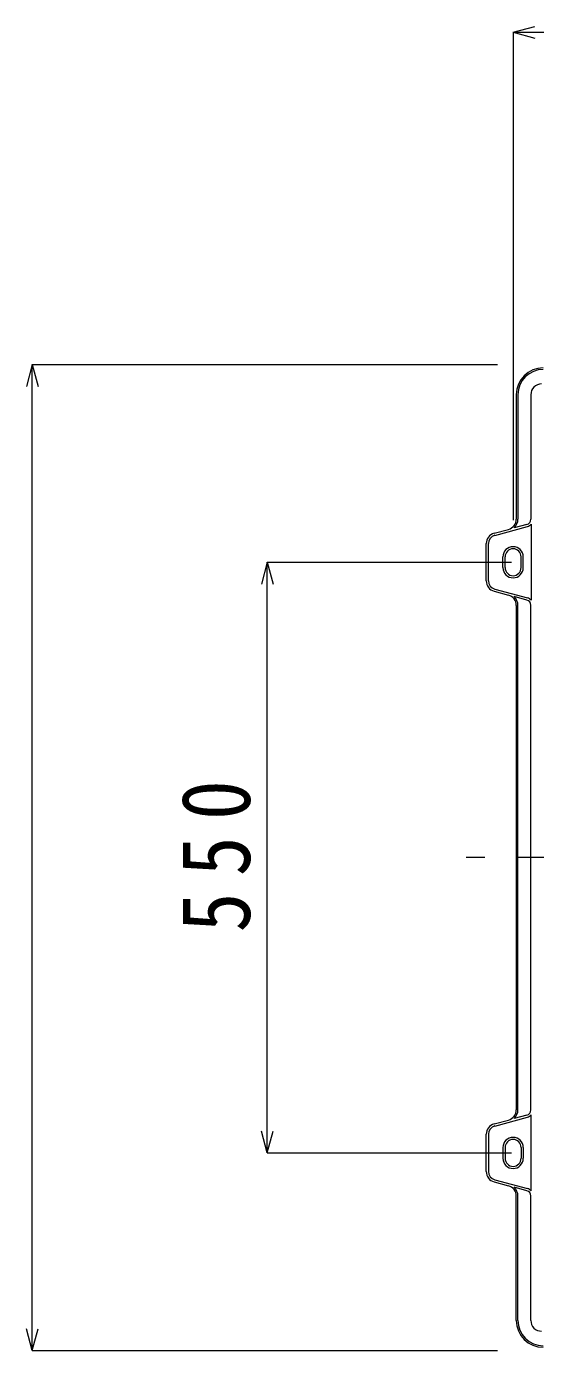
# Model space of a CAD drawing. Units: millimetres, scale not verified. Extents: x -6164 to 5771, y -4092 to 4364.
# Drawn here: x 3633 to 4107, y 1758 to 2991 of the extents above; entities that cross this region are included whole.
import ezdxf

# ---------------------------------------------------------------- set-up
doc = ezdxf.new("R2010")
doc.units = ezdxf.units.MM
doc.header["$LTSCALE"] = 30
doc.linetypes.add('CHAIN1', pattern=[8, 5, -1, 1, -1])
doc.layers.add('0-6_寸法', color=4, linetype='Continuous', lineweight=9)
doc.layers.add('0-D', color=4, linetype='Continuous', lineweight=9)
doc.styles.add('ＭＳ ゴシック', font='')
doc.styles.get('ＭＳ ゴシック').set_extended_font_data('MS Gothic')

msp = doc.modelspace()

# ---------------------------------------------------------------- linework, layer by layer
at = {"layer": '0-6_寸法'}
for p, q in [((4086.31, 2985.08), (4106.59, 2990.51)), ((4086.31, 2985.08), (4086.31, 2530.67)), ((4086.31, 2985.08), (4106.59, 2979.64)), ((4086.31, 2985.08), (4976.31, 2985.08)), ((3638.56, 2675.63), (3633.12, 2655.35)), ((3638.56, 1757.63), (3638.56, 2675.63)), ((3638.56, 2675.63), (3644, 2655.35)), ((3638.56, 2675.63), (4071.82, 2675.63)), ((3857.32, 2491.63), (3851.89, 2471.35)), ((3857.32, 1941.63), (3857.32, 2491.63)), ((3857.32, 2491.63), (3862.76, 2471.35)), ((3857.32, 2491.63), (4084.8, 2491.63)), ((3857.32, 1941.63), (3851.89, 1961.91)), ((3857.32, 1941.63), (3862.76, 1961.91)), ((3857.32, 1941.63), (4084.8, 1941.63)), ((3638.56, 1757.63), (3633.12, 1777.91)), ((3638.56, 1757.63), (3644, 1777.91)), ((3638.56, 1757.63), (4071.82, 1757.63))]:
    msp.add_line(p, q, dxfattribs=at)
at = {"layer": '0-D', "color": 3}
for p, q in [((4089.31, 2647.63), (4089.31, 2531.84)), ((4090.81, 2647.63), (4090.81, 2531.84)), ((4102.81, 2647.63), (4102.81, 2531.65)), ((4068.71, 2518.63), (4081.91, 2522.19)), ((4069.23, 2516.69), (4099.63, 2524.89)), ((4099.11, 2526.82), (4087.4, 2523.67)), ((4103.06, 2527.02), (4103.06, 2456.24)), ((4061.31, 2474.29), (4061.31, 2508.97)), ((4063.31, 2474.29), (4063.31, 2508.97)), ((4076.81, 2486.63), (4076.81, 2496.63)), ((4078.81, 2486.63), (4078.81, 2496.63)), ((4093.81, 2486.63), (4093.81, 2496.63)), ((4095.81, 2486.63), (4095.81, 2496.63)), ((4069.23, 2466.57), (4099.63, 2458.37)), ((4068.71, 2464.64), (4081.91, 2461.07)), ((4099.11, 2456.44), (4087.4, 2459.6)), ((4089.31, 2451.42), (4089.31, 1981.84)), ((4090.81, 1981.84), (4090.81, 2451.42)), ((4102.81, 1981.65), (4102.81, 2451.61)), ((4069.23, 1966.69), (4099.63, 1974.89)), ((4099.11, 1976.82), (4087.4, 1973.67)), ((4103.06, 1906.24), (4103.06, 1977.02)), ((4068.71, 1968.63), (4081.91, 1972.19)), ((4061.31, 1924.29), (4061.31, 1958.97)), ((4063.31, 1958.97), (4063.31, 1924.29)), ((4076.81, 1946.63), (4076.81, 1936.63)), ((4078.81, 1946.63), (4078.81, 1936.63)), ((4093.81, 1946.63), (4093.81, 1936.63)), ((4095.81, 1946.63), (4095.81, 1936.63)), ((4068.71, 1914.64), (4081.91, 1911.07)), ((4069.23, 1916.57), (4099.63, 1908.37)), ((4099.11, 1906.44), (4087.4, 1909.6)), ((4089.31, 1785.63), (4089.31, 1901.42)), ((4090.81, 1785.63), (4090.81, 1901.42)), ((4102.81, 1785.63), (4102.81, 1901.61))]:
    msp.add_line(p, q, dxfattribs=at)
at = {"layer": '0-D', "color": 7, "linetype": 'CHAIN1'}
msp.add_line((5019.96, 2216.63), (4042.66, 2216.63), dxfattribs=at)
at = {"layer": '0-D', "color": 3}
for centre, radius, start, end in [((4114.31, 2647.63), 25, 90, 180), ((4114.31, 2647.63), 23.5, 90, 180), ((4112.81, 2647.63), 10, 90, 180), ((4079.31, 2531.84), 10, 285.09151, 0), ((4079.31, 2531.84), 11.5, 314.68356, 0), ((4097.81, 2531.65), 5, 285.0918, 0), ((4071.31, 2508.97), 10, 105.09123, 180), ((4071.31, 2508.97), 8, 105.09123, 180), ((4097.81, 2531.65), 7, 285.09167, 318.5905), ((4086.31, 2496.63), 9.5, 0, 180), ((4086.31, 2496.63), 7.5, 0, 180), ((4086.31, 2486.63), 9.5, 180, 0), ((4086.31, 2486.63), 7.5, 180, 0), ((4071.31, 2474.29), 10, 180, 254.90826), ((4071.31, 2474.29), 8, 180, 254.90826), ((4079.31, 2451.42), 10, 0, 74.90849), ((4079.31, 2451.42), 11.5, 0, 45.31644), ((4097.81, 2451.61), 5, 0, 74.90828), ((4097.81, 2451.61), 7, 41.4095, 74.90833), ((4079.31, 1981.84), 10, 285.09151, 0), ((4079.31, 1981.84), 11.5, 314.68356, 0), ((4097.81, 1981.65), 5, 285.09172, 0), ((4097.81, 1981.65), 7, 285.09167, 318.5905), ((4071.31, 1958.97), 10, 105.09192, 180), ((4071.31, 1958.97), 8, 105.09192, 180), ((4086.31, 1946.63), 9.5, 0, 180), ((4086.31, 1946.63), 7.5, 0, 180), ((4086.31, 1936.63), 9.5, 180, 0), ((4086.31, 1936.63), 7.5, 180, 0), ((4071.31, 1924.29), 10, 180, 254.90877), ((4071.31, 1924.29), 8, 180, 254.90877), ((4079.31, 1901.42), 10, 0, 74.90849), ((4079.31, 1901.42), 11.5, 0, 45.31644), ((4097.81, 1901.61), 5, 0, 74.9082), ((4097.81, 1901.61), 7, 41.4095, 74.90833), ((4114.31, 1785.63), 25, 180, 270), ((4114.31, 1785.63), 23.5, 180, 270), ((4112.81, 1785.63), 10, 180, 270)]:
    msp.add_arc(centre, radius, start, end, dxfattribs=at)

# ---------------------------------------------------------------- texts
at = {"layer": '0-6_寸法', "color": 7, "insert": (3842.32, 2146.96), "char_height": 64.15, "attachment_point": 7, "rotation": 90, "style": 'ＭＳ ゴシック'}
msp.add_mtext('\\T1.41;\\W0.85;550', dxfattribs=at)

doc.saveas('drawing.dxf')
